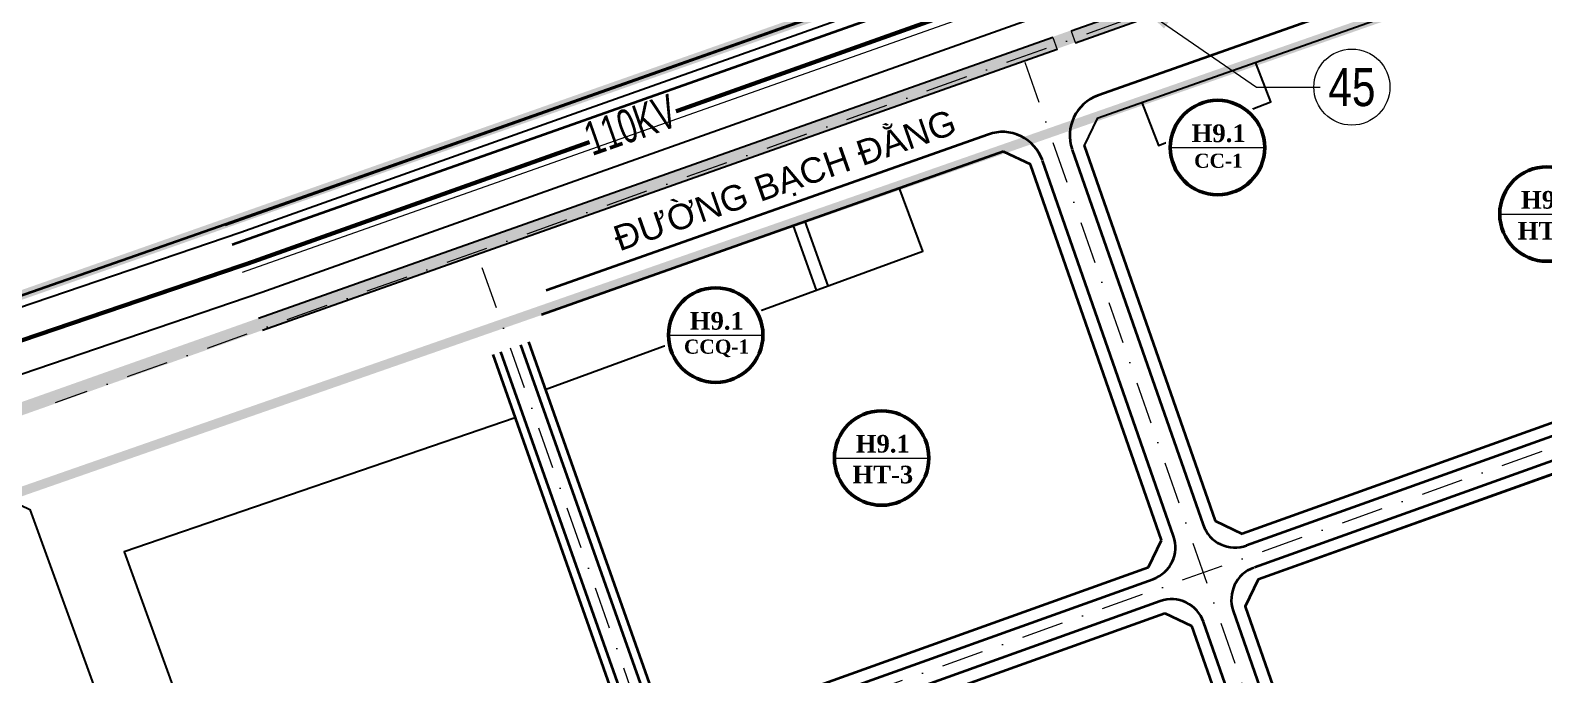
# Model space of a CAD drawing. Header units: millimetres. Extents: x 583747 to 595948, y 2304962 to 2309584.
# Drawn here: x 591349.1 to 591707.4, y 2307766 to 2307918.6 of the extents above; entities that cross this region are included whole.
import ezdxf
from ezdxf.enums import TextEntityAlignment as Align

# ---------------------------------------------------------------- set-up
doc = ezdxf.new("R2010")
doc.units = ezdxf.units.MM
doc.set_wipeout_variables(frame=1)
for name, pattern in [('DASHDOT', [1, 0.5, -0.25, 0, -0.25]), ('DASHED', [4.5, 3, -1.5]), ('PHANTOM2', [1.25, 0.625, -0.125, 0.125, -0.125, 0.125, -0.125]), ('RANHGIOI', [10, 6, -1.7, 0.6, -1.7]), ('RGXA', [10.3, 6, -2, 0.3, -2])]:
    doc.linetypes.add(name, pattern=pattern)
for name, color, linetype, lineweight in [('00_bo_sdd', 7, 'Continuous', 30), ('00_o pho', 2, 'RANHGIOI', 13), ('00_tim_duong', 1, 'DASHDOT', 13), ('DUONG', 5, 'Continuous', 80), ('Ghi chu', 7, 'Continuous', 13), ('HE', 7, 'Continuous', 40), ('KT-DIEN110', 1, 'Continuous', 30), ('KT-DIEN110chu', 7, 'Continuous', 20), ('Rgphuong', 5, 'RGXA', 13), ('TOADO', 7, 'Continuous', 13), ('TREE1', 93, 'Continuous', 13), ('vong tron', 7, 'Continuous', 13)]:
    doc.layers.add(name, color=color, linetype=linetype, lineweight=lineweight)
doc.styles.add('kyhieu', font='ARIALN_0.TTF', dxfattribs={"height": 4})
doc.styles.add('STYLE3', font='Vharialb.ttf', dxfattribs={"height": 10})
doc.styles.add('TXT', font='vntime.TTF', dxfattribs={"height": 1})
doc.styles.add('vnarialh', font='Vharial.ttf')
doc.styles.add('VnarianH', font='Vharial.ttf')
doc.dimstyles.new('11', dxfattribs={"dimtxt": 7.5, "dimasz": 7.5, "dimexe": 5, "dimexo": 10, "dimgap": 3, "dimtad": 1, "dimzin": 9, "dimdsep": 46, "dimtxsty": 'STYLE3', "dimcen": 0.05, "dimclrd": 7, "dimclre": 7, "dimclrt": 7, "dimaunit": 1, "dimadec": 4, "dimazin": 0, "dimtfac": 1, "dimtofl": 0, "dimtmove": 1, "dimatfit": 3, "dimfxl": 1, "dimtolj": 1, "dimtzin": 9, "dimarcsym": 0})

# ---------------------------------------------------------------- blocks, each defined once
blk = doc.blocks.new('dfsdf')
at = {"layer": '00_bo_sdd'}
blk.add_lwpolyline([(12031.59, 12952.68), (11914.1, 12910.64), (11905.21, 12911.7), (11896.12, 12917.68), (11877.73, 12929.57), (11842.05, 12950.72), (11826.1, 12959.6), (11817.3, 12964.2, -0.656169), (11819.3, 12991.65), (11995.1, 13053.18), (12001.52, 13050.14), (12034.59, 12959.07)], format="xyb", close=True, dxfattribs=at)
at = {"layer": '00_tim_duong', "ltscale": 20}
blk.add_lwpolyline([(12510.82, 13117.98), (11901.7, 12900.02)], dxfattribs=at)
blk = doc.blocks.new('www')
for p, q in [((18274.905, 15049.327), (18086.797, 14982.852)), ((18300.347, 15046.121), (18283.074, 15040.017)), ((18301.188, 15043.236), (18284.073, 15037.188)), ((18278.737, 15038.484), (18090.63, 14972.01)), ((18278.737, 15038.484), (18279.736, 15035.656)), ((18278.737, 15038.484), (18279.736, 15035.656)), ((18283.074, 15040.017), (18284.073, 15037.188)), ((18283.074, 15040.017), (18284.073, 15037.188)), ((18279.736, 15035.656), (18091.629, 14969.181))]:
    blk.add_line(p, q)
at = {"layer": '00_bo_sdd'}
for p, q in [((18300.347, 15046.121), (18283.074, 15040.017)), ((18301.188, 15043.236), (18284.073, 15037.188)), ((18278.737, 15038.484), (18090.63, 14972.01)), ((18279.736, 15035.656), (18091.629, 14969.181)), ((18536.786, 14985.133), (18327.311, 14910.178)), ((18327.311, 14910.178), (18324.251, 14903.773))]:
    blk.add_line(p, q, dxfattribs=at)
for points in [[(18536.176, 15002.436), (18513.178, 15073.766), (18506.942, 15076.824), (18408.19, 15041.1), (18401.781, 15044.089), (18398.655, 15052.677), (18392.231, 15055.709), (18289.212, 15019.304), (18286.145, 15012.917), (18317.164, 14924.072), (18323.52, 14921.036), (18533.003, 14995.993)], [(18151.399, 14948.481), (18058.838, 14916.754), (18086.188, 14841.424), (18092.602, 14838.409), (18174.614, 14867.755), (18177.657, 14874.154)]]:
    blk.add_lwpolyline(points, close=True, dxfattribs=at)
for points in [[(18299.774, 15023.115), (18303.697, 15012.955), (18330.347, 15023.247), (18326.72, 15032.638)], [(18158.556, 14955.218), (18247.898, 14987.903), (18242.338, 15002.987)], [(18225.543, 14979.725), (18220.106, 14994.962)], [(18222.725, 14978.694), (18217.277, 14993.962)]]:
    blk.add_lwpolyline(points, dxfattribs=at)
at = {"layer": '00_o pho', "color": 2, "linetype": 'PHANTOM2', "ltscale": 10, "const_width": 2.2, "elevation": 0.837}
blk.add_lwpolyline([(17722.206, 15547.045), (17711.978, 15447.066), (17694.111, 15362.531), (17675.295, 15246.998), (17673.098, 15221.902), (17670.901, 15198.11), (17647.156, 15062.329, 0.3699612), (17716.712, 14944.675), (17771.706, 14925.95, 0.1677695), (17889.192, 14926.45), (18266.454, 15059.068), (18272.204, 15069.6), (18255.813, 15139.086), (18245.929, 15189.699), (18224.787, 15279.329, 0.1163427), (18177.591, 15373.802, 0.0377727), (18153.423, 15398.703), (18069.914, 15471.707, 0.0140726), (18043.359, 15493.635, 0.1319142), (17931.9, 15536.132), (17844.96, 15545.026), (17794.045, 15548.225), (17731.511, 15554.622)], format="xyb", close=True, dxfattribs=at)
at = {"layer": '00_o pho', "color": 2, "linetype": 'PHANTOM2', "ltscale": 10, "const_width": 2.2}
blk.add_lwpolyline([(18392.199, 15055.777), (17855.798, 14868.674), (17796.402, 14854.701), (17820.856, 14840.502), (17853.964, 14818.697), (17885.137, 14800.822), (17896.061, 14795.414), (17916.727, 14784.226), (17935.996, 14772.627), (17958.145, 14758.73), (17987.786, 14736.415), (18035.769, 14695.637), (18066.016, 14668.497), (18081.847, 14651.905), (18144.112, 14587.486), (18205.088, 14523.41)], dxfattribs=at)
at = {"layer": '00_tim_duong', "ltscale": 20}
for points in [[(18693.561, 15184.784), (18042.52, 14952.054)], [(18272.101, 15032.666), (18353.496, 14799.531)], [(18272.101, 15032.666), (18353.496, 14799.531)], [(18220.621, 14766.044), (18142.166, 14988.129)], [(18220.621, 14766.044), (18142.166, 14988.129)]]:
    blk.add_lwpolyline(points, dxfattribs=at)
at = {"layer": 'DUONG', "lineweight": 40}
for p, q in [((18388.691, 15059.841), (18289.381, 15024.746)), ((18388.691, 15059.841), (18289.381, 15024.746)), ((18269.798, 15054.947), (18084.464, 14989.452)), ((18269.798, 15054.947), (18084.464, 14989.452)), ((18263.453, 15015.583), (18158.782, 14978.594)), ((18263.453, 15015.583), (18158.782, 14978.594)), ((18307.298, 14920.476), (18276.258, 15009.383)), ((18307.298, 14920.476), (18276.258, 15009.383)), ((18283.304, 15011.953), (18314.319, 14923.12)), ((18283.304, 15011.953), (18314.319, 14923.12)), ((18534.161, 14993.221), (18324.567, 14918.224)), ((18534.161, 14993.221), (18324.567, 14918.224)), ((18535.77, 14987.955), (18326.42, 14913.046)), ((18535.77, 14987.955), (18326.42, 14913.046)), ((18152.717, 14965.766), (18184.237, 14876.542)), ((18152.717, 14965.766), (18184.237, 14876.542)), ((18179.551, 14874.797), (18148.003, 14964.098)), ((18179.551, 14874.797), (18148.003, 14964.098)), ((18194.475, 14871.675), (18302.44, 14910.307)), ((18194.475, 14871.675), (18302.44, 14910.307)), ((18304.137, 14905.072), (18196.246, 14866.467)), ((18304.137, 14905.072), (18196.246, 14866.467)), ((18321.406, 14902.821), (18353.251, 14811.609)), ((18321.406, 14902.821), (18354.2, 14808.89)), ((18346.375, 14808.549), (18314.385, 14900.177)), ((18346.375, 14808.549), (18314.385, 14900.177))]:
    blk.add_line(p, q, dxfattribs=at)
for centre, radius, start, end in [((18292.713, 15015.317), 10, 109.46268, 199.24566), ((18292.713, 15015.317), 10, 109.46268, 199.24566), ((18266.785, 15006.154), 10, 19.24566, 109.46268), ((18266.785, 15006.154), 10, 19.24566, 109.46268), ((18321.872, 14925.757), 8, 199.24566, 289.68819), ((18321.872, 14925.757), 8, 199.24566, 289.68819), ((18299.745, 14917.839), 8, 289.68819, 19.24566), ((18299.745, 14917.839), 8, 289.68819, 19.24566), ((18328.959, 14905.458), 8, 109.68819, 199.24566), ((18328.959, 14905.458), 8, 109.68819, 199.24566), ((18306.832, 14897.54), 8, 19.24566, 109.68819), ((18306.832, 14897.54), 8, 19.24566, 109.68819)]:
    blk.add_arc(centre, radius, start, end, dxfattribs=at)
at = {"layer": 'HE'}
for p, q in [((18082.797, 14994.166), (18266.454, 15059.068)), ((18286.145, 15012.917), (18317.164, 14924.072)), ((18286.145, 15012.917), (18317.164, 14924.072)), ((18267.022, 15011.541), (18157.62, 14972.88)), ((18267.022, 15011.541), (18157.62, 14972.88)), ((18267.022, 15011.541), (18273.385, 15008.487)), ((18304.453, 14919.524), (18273.417, 15008.419)), ((18304.453, 14919.524), (18273.417, 15008.419)), ((18536.786, 14985.133), (18327.311, 14910.178)), ((18154.603, 14966.432), (18186.131, 14877.186)), ((18154.603, 14966.432), (18186.131, 14877.186)), ((18317.164, 14924.072), (18323.52, 14921.036)), ((18301.393, 14913.119), (18304.453, 14919.524)), ((18192.504, 14874.156), (18301.393, 14913.119)), ((18327.311, 14910.178), (18324.251, 14903.773)), ((18196.334, 14863.312), (18305.184, 14902.261)), ((18196.334, 14863.312), (18305.184, 14902.261)), ((18305.184, 14902.261), (18311.54, 14899.225)), ((18311.54, 14899.225), (18343.558, 14807.516))]:
    blk.add_line(p, q, dxfattribs=at)
blk.add_lwpolyline([(17794.012, 15548.293), (17801.576, 15538.976), (17765.639, 15198.057, 0.2440495), (17795.575, 15121.719), (17869.478, 15057.118, 0.2733706), (17958.492, 15040.494), (18245.222, 15144.855), (18255.781, 15139.154), (18272.172, 15069.668), (18266.422, 15059.136), (18082.765, 14994.234), (18019.039, 14971.98), (17889.16, 14926.518, -0.1677695), (17771.674, 14926.018), (17716.68, 14944.743, -0.3699613), (17647.124, 15062.397), (17670.869, 15196.874), (17675.263, 15247.066), (17690.504, 15337.607), (17694.079, 15362.599), (17706.417, 15422.57), (17711.946, 15447.134), (17722.174, 15547.113), (17731.479, 15554.69)], format="xyb", close=True, dxfattribs=at)
at = {"layer": 'HE', "elevation": 0.837}
blk.add_lwpolyline([(17794.012, 15548.293), (17801.576, 15538.976), (17765.639, 15198.057, 0.2440495), (17795.575, 15121.719), (17869.478, 15057.118, 0.2733706), (17958.492, 15040.494), (18245.222, 15144.855), (18255.781, 15139.154), (18272.172, 15069.668), (18266.422, 15059.136), (18082.765, 14994.234), (18019.039, 14971.98), (17889.16, 14926.518, -0.1677695), (17771.674, 14926.018), (17716.68, 14944.743, -0.3699613), (17647.124, 15062.397), (17670.869, 15196.874), (17675.263, 15247.066), (17690.504, 15337.607), (17694.079, 15362.599), (17706.417, 15422.57), (17711.946, 15447.134), (17722.174, 15547.113), (17731.479, 15554.69)], format="xyb", close=True, dxfattribs=at)
at = {"layer": 'HE'}
for points in [[(18408.19, 15041.1), (18506.942, 15076.824), (18513.178, 15073.766), (18536.176, 15002.436), (18533.003, 14995.993), (18323.52, 14921.036)], [(18408.19, 15041.1), (18506.942, 15076.824), (18513.178, 15073.766), (18536.176, 15002.436), (18533.003, 14995.993), (18323.52, 14921.036)], [(18146.117, 14963.433), (18177.657, 14874.154)]]:
    blk.add_lwpolyline(points, dxfattribs=at)
blk.add_lwpolyline([(18536.786, 14985.133), (18327.311, 14910.178), (18324.251, 14903.773), (18357.096, 14809.696), (18363.403, 14806.791), (18417.463, 14827.864, 0.1899283), (18444.362, 14852.776), (18460.809, 14886.97, -0.1944187), (18488.518, 14912.19), (18554.13, 14936.465), (18557.141, 14942.91), (18543.172, 14982.107), (18536.786, 14985.133)], format="xyb", dxfattribs=at)
at = {"layer": 'KT-DIEN110'}
for points in [[(18677.387, 15200.071), (18573.649, 15165.936), (18498.84, 15141.764), (18431.149, 15115.953), (18373.962, 15095.217), (18292.038, 15065.451), (18166.531, 15020.825), (18086.511, 14992.373), (18026.076, 14971.831), (17975.65, 14954.125), (17861.436, 14915.833), (17850.274, 14776.862), (17742.039, 14580.76), (17681.495, 14478.255), (17610.228, 14346.213), (17547.197, 14292.581), (17532.486, 14280.064), (17445.025, 14205.646), (17252.812, 14041.935), (17173.549, 14187.634)], [(18992.516, 15238.304), (18946.796, 15294.176), (18849.017, 15259.751), (18799.121, 15242.186), (18755.31, 15226.374), (18677.387, 15200.071), (18573.649, 15165.936), (18498.84, 15141.764), (18431.149, 15115.953), (18373.962, 15095.217), (18292.038, 15065.451), (18166.531, 15020.825), (18086.511, 14992.373), (18026.076, 14971.831), (17975.65, 14954.125), (17861.436, 14915.833), (17850.274, 14776.862), (17742.039, 14580.76), (17720.196, 14543.779)], [(17287.393, 13640.278), (17272.077, 14006.524), (17270.674, 14009.102), (17297.893, 14060.627), (17454.746, 14194.222), (17542.207, 14268.64), (17556.918, 14281.157), (17622.092, 14336.612), (17694.558, 14470.876), (17755.065, 14573.32), (17864.967, 14772.441), (17875.595, 14904.76), (17980.519, 14939.937), (18030.974, 14957.653), (18091.437, 14978.204), (18171.556, 15006.692), (18297.112, 15051.335), (18379.085, 15081.119), (18436.378, 15101.893), (18503.822, 15127.61), (18578.299, 15151.675)], [(17287.393, 13640.278), (17272.077, 14006.524), (17270.674, 14009.102), (17297.893, 14060.627), (17454.746, 14194.222), (17542.207, 14268.64), (17556.918, 14281.157), (17622.092, 14336.612), (17694.558, 14470.876), (17755.065, 14573.32), (17864.967, 14772.441), (17875.595, 14904.76), (17980.519, 14939.937), (18030.974, 14957.653), (18091.437, 14978.204), (18171.556, 15006.692), (18297.112, 15051.335), (18379.085, 15081.119), (18436.378, 15101.893), (18503.822, 15127.61), (18578.299, 15151.675)]]:
    blk.add_lwpolyline(points, dxfattribs=at)
at = {"layer": 'KT-DIEN110', "const_width": 1}
for points in [[(18189.481, 15021.025), (18294.575, 15058.393), (18376.523, 15088.168), (18433.764, 15108.923), (18501.331, 15134.687), (18575.974, 15158.805), (18679.758, 15192.956), (18757.782, 15219.293), (18801.64, 15235.122), (18822.84, 15242.586)], [(18169.043, 15013.758), (18088.974, 14985.289), (18028.525, 14964.742), (17978.085, 14947.031), (17868.515, 14910.296), (17857.621, 14774.651), (17766.622, 14609.78)]]:
    blk.add_lwpolyline(points, dxfattribs=at)
at = {"layer": 'Rgphuong', "color": 6, "linetype": 'DASHED', "ltscale": 2, "const_width": 3, "flags": 128}
blk.add_lwpolyline([(17765.245, 14871.542, 0.060164), (17882.339, 14897.299), (18027.487, 14948.105), (18547.047, 15132.112)], format="xyb", dxfattribs=at)
at = {"layer": 'TOADO', "color": 1}
blk.add_circle((18349.5, 15026.768), 9, dxfattribs=at)
at = {"layer": 'HE', "lineweight": 40}
blk.add_blockref('dfsdf', (6035.032, 1876.669), dxfattribs=at)
at = {"layer": 'Ghi chu', "color": 1, "linetype": 'Continuous', "style": 'VnarianH'}
blk.add_text('®\xadêng b¹ch ®»ng', height=6, rotation=19.33531, dxfattribs=at).set_placement((18215.256, 15004.764), align=Align.MIDDLE_CENTER)
at = {"layer": 'KT-DIEN110chu', "style": 'kyhieu', "width": 0.8}
blk.add_text('110KV', height=8, rotation=19.39584, dxfattribs=at).set_placement((18178.682, 15017.852, 0.837), align=Align.MIDDLE)
at = {"layer": 'TOADO', "color": 1, "style": 'vnarialh', "width": 0.8}
blk.add_text('45', height=9, dxfattribs=at).set_placement((18349.5, 15026.768), align=Align.MIDDLE_CENTER)
at = {"layer": 'TOADO', "color": 1}
blk.add_leader([(18300.647, 15044.847), (18326.956, 15026.768), (18341.956, 15026.768)], dimstyle='11', override={"dimasz": 6, "dimgap": 3, "dimtad": 0}, dxfattribs=at)
at = {"linetype": 'Continuous', "lineweight": 9}
for points in [[(18319.421, 15024.665), (18322.342, 15023.878), (18325.931, 15021.634), (18328.802, 15017.812), (18329.796, 15014.822), (18330.024, 15012.46), (18329.602, 15009.261), (18328.135, 15005.902), (18326.11, 15003.45), (18323.223, 15001.442), (18320.694, 15000.504), (18317.698, 15000.134), (18317.698, 15000.134), (18314.532, 15000.548), (18312.673, 15001.205), (18310.722, 15002.298), (18308.924, 15003.803), (18307.419, 15005.658), (18306.489, 15007.332), (18306.489, 15007.332), (18305.553, 15010.353), (18305.372, 15012.46), (18305.626, 15014.951), (18306.265, 15017.067), (18308.363, 15020.509), (18309.75, 15021.881), (18313.134, 15023.91), (18315.473, 15024.584), (18317.698, 15024.786)], [(18397.406, 15008.92), (18400.327, 15008.133), (18403.916, 15005.889), (18406.787, 15002.067), (18407.781, 14999.077), (18408.01, 14996.715), (18407.587, 14993.516), (18406.12, 14990.157), (18404.095, 14987.705), (18401.208, 14985.696), (18398.68, 14984.758), (18395.683, 14984.389), (18395.683, 14984.389), (18392.517, 14984.802), (18390.658, 14985.46), (18388.707, 14986.553), (18386.909, 14988.058), (18385.404, 14989.913), (18384.474, 14991.587), (18384.474, 14991.587), (18383.538, 14994.608), (18383.357, 14996.715), (18383.611, 14999.206), (18384.25, 15001.321), (18386.348, 15004.764), (18387.735, 15006.136), (18391.119, 15008.165), (18393.458, 15008.839), (18395.683, 15009.041)], [(18200.617, 14980.267), (18203.538, 14979.48), (18207.127, 14977.235), (18209.998, 14973.414), (18210.992, 14970.423), (18211.22, 14968.062), (18210.798, 14964.863), (18209.331, 14961.504), (18207.306, 14959.052), (18204.419, 14957.043), (18201.89, 14956.105), (18198.894, 14955.735), (18198.894, 14955.735), (18195.727, 14956.149), (18193.869, 14956.806), (18191.918, 14957.9), (18190.12, 14959.405), (18188.615, 14961.26), (18187.685, 14962.934), (18187.685, 14962.934), (18186.749, 14965.955), (18186.568, 14968.062), (18186.822, 14970.553), (18187.461, 14972.668), (18189.559, 14976.111), (18190.946, 14977.483), (18194.33, 14979.512), (18196.669, 14980.185), (18198.894, 14980.388)], [(18239.906, 14951.172), (18242.827, 14950.385), (18246.416, 14948.14), (18249.287, 14944.318), (18250.281, 14941.328), (18250.51, 14938.967), (18250.087, 14935.768), (18248.62, 14932.408), (18246.595, 14929.957), (18243.708, 14927.948), (18241.18, 14927.01), (18238.183, 14926.64), (18238.183, 14926.64), (18235.017, 14927.054), (18233.158, 14927.711), (18231.207, 14928.805), (18229.409, 14930.309), (18227.904, 14932.164), (18226.974, 14933.838), (18226.974, 14933.839), (18226.038, 14936.86), (18225.857, 14938.967), (18226.111, 14941.458), (18226.75, 14943.573), (18228.848, 14947.016), (18230.235, 14948.388), (18233.619, 14950.417), (18235.958, 14951.09), (18238.183, 14951.293)]]:
    blk.add_wipeout(points, dxfattribs=at).dxf.layer = 'vong tron'
at = {"layer": 'vong tron'}
for p, q in [((18306.514, 15012.457), (18328.81, 15012.457)), ((18384.499, 14996.709), (18406.795, 14996.709)), ((18187.71, 14968.058), (18210.006, 14968.058)), ((18226.999, 14938.96), (18249.295, 14938.96))]:
    blk.add_line(p, q, dxfattribs=at)
at = {"layer": 'vong tron', "lineweight": 50}
for centre in [(18317.698, 15012.457), (18395.683, 14996.712), (18198.894, 14968.058), (18238.183, 14938.963)]:
    blk.add_circle(centre, 11.184, dxfattribs=at)
at = {"layer": 'vong tron', "attachment_point": 5, "style": 'TXT'}
for s, insert, char_height in [('{\\f.VnTimeH|b1|i0|c0|p34;H9.1}', (18317.964, 15015.79), 4.18038), ('{\\f.VnTimeH|b1|i0|c0|p34;cc-1}', (18317.903, 15009.308), 3.3443), ('{\\f.VnTimeH|b1|i0|c0|p34;H9.1}', (18395.949, 15000.042), 4.18038), ('{\\f.VnTimeH|b1|i0|c0|p34;ht-1}', (18395.949, 14992.773), 4.18038), ('{\\f.VnTimeH|b1|i0|c0|p34;H9.1}', (18199.16, 14971.391), 4.18038), ('{\\f.VnTimeH|b1|i0|c0|p34;CCq-1}', (18199.099, 14964.91), 3.3443), ('{\\f.VnTimeH|b1|i0|c0|p34;H9.1}', (18238.449, 14942.293), 4.18038), ('{\\f.VnTimeH|b1|i0|c0|p34;ht-3}', (18238.449, 14935.024), 4.18038)]:
    blk.add_mtext(s, dxfattribs=dict(at, insert=insert, char_height=char_height))

msp = doc.modelspace()

# ---------------------------------------------------------------- block references
at = {"layer": 'TREE1'}
msp.add_blockref('www', (573312.5, 2292878.35), dxfattribs=at)

doc.saveas('drawing.dxf')
